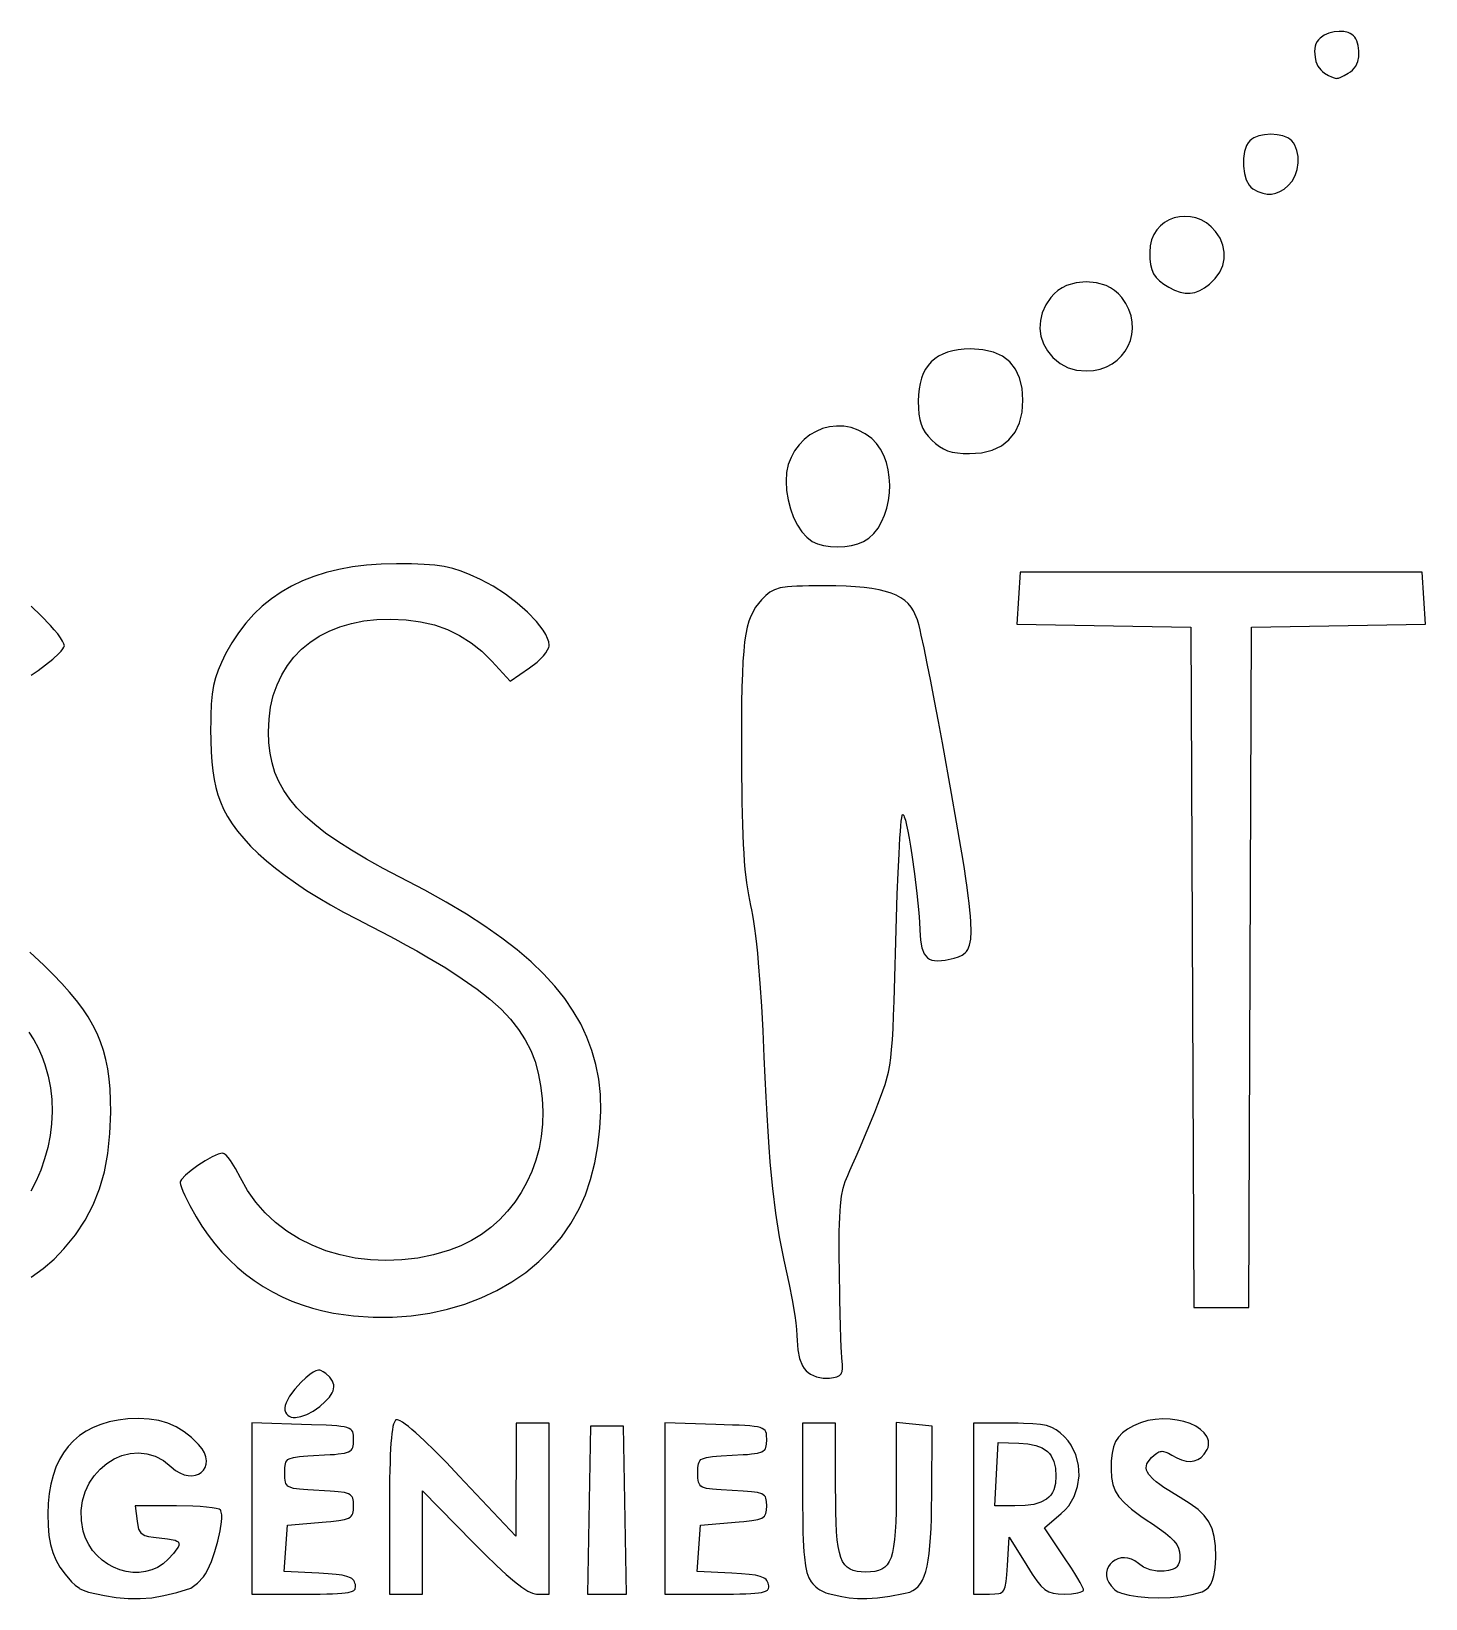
# Model space of a CAD drawing. Extents: x -6 to 160, y 42 to 89.
# Drawn here: x 40.39 to 82.92, y 41.67 to 89.46 of the extents above; entities that cross this region are included whole.
import ezdxf

# ---------------------------------------------------------------- set-up
doc = ezdxf.new("R2010")
doc.units = 0
doc.layers.get('0').update_dxf_attribs({"linetype": 'CONTINUOUS'})

msp = doc.modelspace()

# ---------------------------------------------------------------- linework, layer by layer
at = {"color": 7}
for points in [[(80.223, 88.0332), (80.2575, 88.04025), (80.33475, 88.069125), (80.43225, 88.117575), (80.55975, 88.18545), (80.628, 88.229025), (80.68875, 88.281075), (80.7855, 88.404525), (80.8485, 88.543125), (80.877, 88.6851), (80.8815, 88.874025), (80.86275, 89.037), (80.8215, 89.173725), (80.79225, 89.232075), (80.757, 89.283675), (80.71575, 89.328675), (80.66925, 89.367), (80.61675, 89.3988), (80.55825, 89.424225), (80.42775, 89.456325), (80.28075, 89.464275), (80.124, 89.44875), (79.96725, 89.4099), (79.82175, 89.347425), (79.69875, 89.261175), (79.6485, 89.20905), (79.6065, 89.150925), (79.57275, 89.086875), (79.5495, 89.0169), (79.53, 88.85955), (79.548, 88.679325), (79.5735, 88.542075), (79.62975, 88.40745), (79.71675, 88.28715), (79.77225, 88.236075), (79.8345, 88.193025), (79.956, 88.122525), (80.049, 88.072125), (80.124, 88.041675), (80.15775, 88.033875), (80.19, 88.031025)], [(78.34575, 84.52665), (78.4725, 84.5781), (78.6, 84.65625), (78.729, 84.7614), (78.846, 84.8985), (78.93525, 85.06605), (78.99525, 85.2537), (79.026, 85.451025), (79.026, 85.647675), (78.9945, 85.8333), (78.93075, 85.997475), (78.88725, 86.068275), (78.83475, 86.12985), (78.78075, 86.175525), (78.71625, 86.215125), (78.5625, 86.276025), (78.38475, 86.31255), (78.1965, 86.324775), (78.0075, 86.31255), (77.8305, 86.276025), (77.67675, 86.215125), (77.61225, 86.175525), (77.55825, 86.12985), (77.50425, 86.06445), (77.4585, 85.986075), (77.39325, 85.798125), (77.361, 85.582575), (77.3595, 85.355775), (77.38875, 85.13415), (77.448, 84.9342), (77.53575, 84.772275), (77.58975, 84.7107), (77.6505, 84.6648), (77.80425, 84.585075), (77.949, 84.531225), (78.08625, 84.5034), (78.2175, 84.501825)], [(75.88275, 81.5037), (76.02825, 81.558), (76.1745, 81.6411), (76.32225, 81.75315), (76.5015, 81.930375), (76.63725, 82.1202), (76.72875, 82.319475), (76.776, 82.525425), (76.77825, 82.734975), (76.7355, 82.94535), (76.64775, 83.153475), (76.5135, 83.3565), (76.37925, 83.503875), (76.2315, 83.62215), (76.07475, 83.7123), (75.91125, 83.775225), (75.74475, 83.811825), (75.57675, 83.823), (75.411, 83.80965), (75.25125, 83.772675), (75.09825, 83.712975), (74.9571, 83.631525), (74.829525, 83.529075), (74.718825, 83.406675), (74.627925, 83.265225), (74.5596, 83.10555), (74.516925, 82.92855), (74.502825, 82.7352), (74.50965, 82.527675), (74.52975, 82.3515), (74.565975, 82.201425), (74.621175, 82.0722), (74.698125, 81.95865), (74.79975, 81.855525), (74.9289, 81.757725), (75.0885, 81.659925), (75.2625, 81.572175), (75.42675, 81.512475), (75.5835, 81.481125), (75.735, 81.478125)], [(72.78885, 79.1217), (72.994425, 79.16415), (73.183725, 79.232025), (73.355625, 79.323), (73.509, 79.434675), (73.642725, 79.56465), (73.755675, 79.710675), (73.84665, 79.8702), (73.914525, 80.040975), (73.958175, 80.220675), (73.97655, 80.406825), (73.968375, 80.597175), (73.9326, 80.78925), (73.868025, 80.980725), (73.773525, 81.169275), (73.64805, 81.3525), (73.546875, 81.46425), (73.4322, 81.561075), (73.3059, 81.642975), (73.17, 81.710025), (72.876825, 81.799425), (72.5682, 81.8292), (72.259575, 81.799425), (71.9664, 81.710025), (71.830425, 81.642975), (71.7042, 81.561075), (71.58945, 81.46425), (71.48835, 81.3525), (71.334825, 81.122625), (71.227725, 80.885025), (71.1669, 80.643675), (71.152275, 80.40255), (71.183625, 80.165625), (71.260875, 79.9368), (71.383875, 79.72005), (71.5524, 79.51935), (71.772675, 79.33485), (72.010875, 79.20645), (72.27375, 79.131375), (72.5682, 79.107)], [(69.37635, 76.6143), (69.70005, 76.695525), (69.97875, 76.828725), (70.210725, 77.012175), (70.394175, 77.244075), (70.527375, 77.52285), (70.6086, 77.84655), (70.63605, 78.21345), (70.61085, 78.5787), (70.5354, 78.895875), (70.409925, 79.164825), (70.23465, 79.3854), (70.0098, 79.5573), (69.7356, 79.680375), (69.4122, 79.754325), (69.0399, 79.779075), (68.845575, 79.77285), (68.664, 79.754325), (68.495175, 79.7235), (68.33895, 79.68015), (68.1954, 79.624425), (68.064525, 79.55625), (67.94625, 79.47555), (67.8405, 79.3824), (67.747275, 79.27665), (67.666575, 79.1583), (67.5984, 79.027425), (67.542675, 78.883875), (67.4994, 78.727725), (67.4685, 78.558825), (67.449975, 78.37725), (67.443825, 78.182925), (67.448475, 77.97435), (67.46355, 77.791725), (67.4904, 77.63085), (67.53075, 77.4873), (67.58595, 77.35665), (67.657575, 77.2347), (67.7472, 77.117025), (67.85625, 76.9992), (67.972575, 76.891575), (68.089425, 76.8027), (68.2104, 76.73115), (68.33925, 76.67565), (68.479875, 76.634775), (68.63595, 76.60725), (68.81115, 76.591725), (69.009375, 76.58685)], [(65.199675, 73.7514), (65.4102, 73.781325), (65.604225, 73.8321), (65.772975, 73.90365), (65.93985, 74.013825), (66.087975, 74.153175), (66.21705, 74.318025), (66.3267, 74.504475), (66.416775, 74.708775), (66.486825, 74.9271), (66.536625, 75.155625), (66.565875, 75.390525), (66.5742, 75.627975), (66.561375, 75.8643), (66.5271, 76.0956), (66.471, 76.317975), (66.39285, 76.527825), (66.29235, 76.721175), (66.169125, 76.894275), (66.022875, 77.0433), (65.82135, 77.192475), (65.610675, 77.303925), (65.393925, 77.37915), (65.174025, 77.419725), (64.9542, 77.427075), (64.73745, 77.402775), (64.52685, 77.348325), (64.3254, 77.2653), (64.136175, 77.155125), (63.962325, 77.0193), (63.806775, 76.8594), (63.672675, 76.676925), (63.563025, 76.4733), (63.4809, 76.25025), (63.42945, 76.00905), (63.4116, 75.75135), (63.4275, 75.46155), (63.47325, 75.1752), (63.545925, 74.8992), (63.6426, 74.6403), (63.7602, 74.405325), (63.89595, 74.2011), (64.0467, 74.03445), (64.2096, 73.9116), (64.36995, 73.8384), (64.557975, 73.78575), (64.76475, 73.75365), (64.98165, 73.742175)], [(51.40725, 50.258167), (51.982575, 50.298443), (52.54305, 50.37765), (53.08635, 50.494867), (53.61045, 50.649217), (54.1131, 50.839793), (54.592275, 51.065618), (55.04565, 51.325868), (55.4712, 51.619492), (55.86675, 51.945743), (56.23005, 52.303575), (56.559075, 52.69215), (56.851575, 53.1105), (57.105375, 53.557718), (57.291375, 53.979743), (57.449625, 54.450293), (57.5781, 54.955568), (57.674625, 55.481543), (57.7371, 56.014425), (57.763575, 56.540175), (57.7518, 57.044925), (57.699825, 57.5148), (57.611325, 57.95475), (57.490725, 58.380825), (57.336675, 58.7943), (57.14775, 59.196675), (56.922675, 59.58915), (56.6601, 59.973225), (56.35875, 60.3501), (56.0172, 60.72135), (55.634175, 61.0881), (55.208325, 61.45185), (54.738375, 61.81395), (54.222975, 62.175675), (53.6607, 62.53845), (53.050275, 62.903625), (52.390425, 63.27255), (51.125025, 63.937275), (50.6184, 64.2177), (50.1582, 64.489575), (49.742775, 64.75485), (49.370325, 65.015325), (49.039275, 65.27295), (48.74775, 65.529525), (48.494175, 65.787), (48.276825, 66.047175), (48.093975, 66.312), (47.9439, 66.583275), (47.82495, 66.862875), (47.7354, 67.15275), (47.673525, 67.4547), (47.637675, 67.7706), (47.62605, 68.102325), (47.64285, 68.489775), (47.6925, 68.858025), (47.77425, 69.206325), (47.8872, 69.533775), (48.030375, 69.83955), (48.20295, 70.122975), (48.404025, 70.383075), (48.632775, 70.6191), (48.888225, 70.830225), (49.169625, 71.0157), (49.475925, 71.174625), (49.806375, 71.306175), (50.160075, 71.4096), (50.53605, 71.484075), (50.933475, 71.528775), (51.351525, 71.5428), (51.8214, 71.521575), (52.266075, 71.460975), (52.686225, 71.360925), (53.0823, 71.22105), (53.4549, 71.0412), (53.804475, 70.821225), (54.131625, 70.56075), (54.436875, 70.2597), (54.99855, 69.6465), (55.591725, 70.05045), (55.822125, 70.230075), (56.010975, 70.420425), (56.083725, 70.512525), (56.13885, 70.59885), (56.173725, 70.676475), (56.182875, 70.7112), (56.1861, 70.742625), (56.174325, 70.842675), (56.139375, 70.953), (56.082825, 71.07225), (56.006175, 71.19885), (55.7988, 71.468175), (55.529925, 71.748975), (55.212, 72.0294), (54.857475, 72.29745), (54.4788, 72.5412), (54.08865, 72.748725), (53.781, 72.88905), (53.5071, 72.999375), (53.248425, 73.083225), (52.986225, 73.14405), (52.701975, 73.1853), (52.37715, 73.2105), (51.993075, 73.223025), (51.773025, 73.225725), (51.531225, 73.226475), (51.063225, 73.215975), (50.6148, 73.184325), (50.1858, 73.131375), (49.77615, 73.057125), (49.3857, 72.9615), (49.0143, 72.844425), (48.661875, 72.705825), (48.328125, 72.545625), (48.013125, 72.36375), (47.7165, 72.160125), (47.438325, 71.934675), (47.178375, 71.687325), (46.9365, 71.418075), (46.71255, 71.1267), (46.506375, 70.813275), (46.317975, 70.47765), (46.18995, 70.218975), (46.08795, 69.981375), (46.009125, 69.7503), (45.950625, 69.511275), (45.909525, 69.249825), (45.88305, 68.951475), (45.868425, 68.601825), (45.8646, 68.403225), (45.86265, 68.186325), (45.865125, 67.82835), (45.876825, 67.497975), (45.8982, 67.192875), (45.9294, 66.910875), (45.970875, 66.64965), (46.022775, 66.40695), (46.08555, 66.1806), (46.159425, 65.968275), (46.2567, 65.7453), (46.376775, 65.52135), (46.51935, 65.296725), (46.684275, 65.0715), (46.8714, 64.8459), (47.0805, 64.62), (47.31135, 64.3941), (47.563725, 64.168275), (47.83755, 63.94275), (48.13245, 63.7176), (48.44835, 63.493125), (48.7851, 63.269475), (49.142325, 63.046725), (49.51995, 62.8251), (49.91775, 62.60475), (50.335575, 62.3859), (50.7354, 62.18055), (51.116325, 61.9818), (51.4788, 61.78905), (51.823425, 61.602), (52.150425, 61.4202), (52.4604, 61.243125), (53.03085, 60.9018), (53.538375, 60.574425), (53.98635, 60.257775), (54.37845, 59.948175), (54.718125, 59.6424), (55.00905, 59.336925), (55.2546, 59.0283), (55.45845, 58.71315), (55.624125, 58.388025), (55.755075, 58.0494), (55.854975, 57.693975), (55.9272, 57.318225), (55.9755, 56.918775), (55.99575, 56.526075), (55.985625, 56.140343), (55.9458, 55.763018), (55.877325, 55.395592), (55.781025, 55.039567), (55.657875, 54.696375), (55.508775, 54.367575), (55.334625, 54.0546), (55.13625, 53.758943), (54.9147, 53.482042), (54.6708, 53.225468), (54.40545, 52.990725), (54.11955, 52.779142), (53.814075, 52.592318), (53.48985, 52.43175), (53.14785, 52.29885), (52.66305, 52.156793), (52.17645, 52.056668), (51.6909, 51.997343), (51.209325, 51.977992), (50.7345, 51.997568), (50.26935, 52.055167), (49.816725, 52.149592), (49.3794, 52.280093), (48.960225, 52.44555), (48.562125, 52.645043), (48.18795, 52.877542), (47.840475, 53.142067), (47.522625, 53.43765), (47.237175, 53.763292), (46.98705, 54.118043), (46.7751, 54.500842), (46.620525, 54.791542), (46.467675, 55.029592), (46.3974, 55.121167), (46.3341, 55.190475), (46.280025, 55.2342), (46.25715, 55.2456), (46.246875, 55.248517), (46.237425, 55.249493), (46.173, 55.241692), (46.094625, 55.219493), (45.905925, 55.138492), (45.69135, 55.020367), (45.471, 54.87885), (45.264825, 54.727717), (45.092925, 54.580568), (44.975325, 54.451343), (44.94315, 54.3978), (44.934825, 54.374475), (44.932125, 54.353768), (44.942325, 54.297), (44.971125, 54.210592), (45.01635, 54.098843), (45.076125, 53.966025), (45.231075, 53.654167), (45.420075, 53.309475), (45.5949, 53.02335), (45.784275, 52.748992), (45.9876, 52.486725), (46.2042, 52.23705), (46.433475, 52.000417), (46.67475, 51.777217), (46.9275, 51.567825), (47.19105, 51.372817), (47.464725, 51.192525), (47.748, 51.027442), (48.0402, 50.877975), (48.34065, 50.744543), (48.648825, 50.627617), (48.963975, 50.527642), (49.28565, 50.444992), (49.6131, 50.380117), (50.2203, 50.298068), (50.8191, 50.257725)], [(77.5215, 50.545268), (77.6085, 71.29455), (82.9185, 71.387025), (82.8165, 72.974475), (70.551975, 72.974475), (70.449975, 71.387025), (75.7605, 71.29455), (75.84675, 50.545268)], [(64.863225, 48.412651), (64.963125, 48.438011), (65.003325, 48.454433), (65.03745, 48.474003), (65.065875, 48.497177), (65.088825, 48.524482), (65.10675, 48.556354), (65.120025, 48.59333), (65.133675, 48.68446), (65.13255, 48.801739), (65.1135, 49.012195), (65.101425, 49.200966), (65.095275, 49.323749), (65.0832, 49.619168), (65.071575, 49.971367), (65.0607, 50.369017), (65.051025, 50.800793), (65.036625, 51.721267), (65.033475, 52.046917), (65.032275, 52.345193), (65.033025, 52.61775), (65.035875, 52.866293), (65.04105, 53.092343), (65.048625, 53.297767), (65.058825, 53.484068), (65.071725, 53.652968), (65.1063, 53.945175), (65.15355, 54.187868), (65.21475, 54.394125), (65.29095, 54.577492), (65.35845, 54.722993), (65.442975, 54.911842), (65.541, 55.136018), (65.649225, 55.387575), (65.8827, 55.941293), (66.11625, 56.509575), (66.2121, 56.74695), (66.2961, 56.960475), (66.43245, 57.346125), (66.5328, 57.726675), (66.571875, 57.9339), (66.6048, 58.162425), (66.632475, 58.419825), (66.6558, 58.7136), (66.675825, 59.051325), (66.69345, 59.4405), (66.709575, 59.888625), (66.78015, 62.42955), (66.804675, 63.14955), (66.83115, 63.80625), (66.85875, 64.3836), (66.886575, 64.8654), (66.9003, 65.065575), (66.9138, 65.235825), (66.926925, 65.374125), (66.9396, 65.4786), (66.951675, 65.54715), (66.96315, 65.577825), (66.968925, 65.581575), (66.975, 65.581875), (66.988125, 65.572125), (67.002375, 65.549325), (67.01775, 65.514), (67.0512, 65.408475), (67.0878, 65.260725), (67.1268, 65.07585), (67.1673, 64.85895), (67.2087, 64.615125), (67.250025, 64.34955), (67.3299, 63.77355), (67.4007, 63.1719), (67.45635, 62.58555), (67.4766, 62.3109), (67.4907, 62.05545), (67.513875, 61.751625), (67.556925, 61.512825), (67.6254, 61.334775), (67.670775, 61.267125), (67.724625, 61.212975), (67.787475, 61.1718), (67.860075, 61.143), (67.943025, 61.12605), (68.03715, 61.12035), (68.2614, 61.140675), (68.538075, 61.1994), (68.67, 61.2384), (68.7834, 61.29), (68.87775, 61.362), (68.917725, 61.408125), (68.95275, 61.462425), (69.007875, 61.59915), (69.042675, 61.78005), (69.056775, 62.01315), (69.0498, 62.3064), (69.038175, 62.478), (69.02115, 62.6676), (68.99865, 62.876175), (68.970525, 63.104775), (68.93685, 63.3543), (68.897475, 63.625725), (68.8524, 63.920175), (68.80155, 64.23855), (68.744925, 64.5819), (68.6139, 65.347275), (68.458875, 66.22425), (68.18055, 67.766325), (68.060325, 68.41905), (67.941075, 69.0501), (67.825875, 69.64425), (67.717875, 70.185975), (67.620075, 70.6599), (67.535775, 71.050575), (67.499625, 71.20995), (67.467975, 71.3427), (67.441275, 71.44695), (67.419825, 71.520825), (67.3035, 71.79), (67.227225, 71.907), (67.1373, 72.012675), (67.032675, 72.10755), (66.91215, 72.192), (66.7746, 72.266475), (66.6189, 72.33135), (66.444, 72.387), (66.248625, 72.43395), (66.0318, 72.472575), (65.792325, 72.503175), (65.529, 72.526275), (65.24085, 72.542325), (64.926525, 72.551625), (64.585125, 72.554625), (64.1109, 72.552525), (63.913275, 72.549225), (63.738975, 72.543675), (63.5859, 72.5355), (63.45165, 72.524175), (63.2313, 72.49005), (63.06015, 72.4374), (62.9205, 72.362325), (62.7948, 72.26085), (62.665275, 72.12915), (62.4804, 71.900175), (62.33565, 71.634375), (62.276925, 71.47605), (62.22645, 71.2947), (62.1837, 71.0856), (62.148225, 70.844175), (62.119275, 70.565775), (62.096325, 70.245825), (62.07885, 69.8796), (62.066175, 69.4626), (62.05785, 68.990175), (62.053275, 68.457675), (62.05215, 67.536225), (62.055225, 66.757275), (62.059125, 66.348), (62.064675, 65.9649), (62.0721, 65.606775), (62.0814, 65.272425), (62.09265, 64.960575), (62.105925, 64.66995), (62.121375, 64.399425), (62.138925, 64.1478), (62.1588, 63.91365), (62.205675, 63.49335), (62.262525, 63.128775), (62.32995, 62.810025), (62.360625, 62.671125), (62.391075, 62.507475), (62.42115, 62.32005), (62.450775, 62.1099), (62.4798, 61.878075), (62.5083, 61.625475), (62.53605, 61.3533), (62.562975, 61.062525), (62.61405, 60.429225), (62.66085, 59.733825), (62.70255, 58.984575), (62.73855, 58.189725), (62.765175, 57.55755), (62.79255, 56.9706), (62.8212, 56.4249), (62.851425, 55.916325), (62.88375, 55.440892), (62.91855, 54.994642), (62.956425, 54.573442), (62.997675, 54.173392), (63.092175, 53.420392), (63.20565, 52.703392), (63.341625, 51.990293), (63.5037, 51.248843), (63.5985, 50.785792), (63.67605, 50.3091), (63.7059, 50.083042), (63.728475, 49.874625), (63.742725, 49.690868), (63.747675, 49.538775), (63.76815, 49.258267), (63.825, 48.995693), (63.91155, 48.773998), (63.96375, 48.685581), (64.020825, 48.615978), (64.084875, 48.561905), (64.161825, 48.513531), (64.343025, 48.437633), (64.541625, 48.395404), (64.734825, 48.393985)], [(48.61095, 47.219707), (48.791925, 47.285032), (48.987525, 47.38965), (49.1922, 47.533208), (49.3599, 47.677208), (49.485825, 47.813108), (49.5702, 47.94225), (49.596825, 48.004726), (49.613175, 48.06601), (49.61925, 48.126308), (49.61505, 48.185703), (49.600725, 48.244503), (49.576125, 48.302777), (49.496625, 48.41843), (49.3767, 48.534153), (49.2993, 48.59071), (49.2261, 48.624836), (49.18965, 48.633007), (49.15245, 48.634952), (49.114125, 48.630604), (49.074, 48.619583), (48.9861, 48.577126), (48.88425, 48.505955), (48.76395, 48.40448), (48.6207, 48.271282), (48.42735, 48.062027), (48.269025, 47.844833), (48.162, 47.645482), (48.1329, 47.5605), (48.1227, 47.489625), (48.128625, 47.417408), (48.146025, 47.355308), (48.174075, 47.303333), (48.2121, 47.261407), (48.2595, 47.229525), (48.315375, 47.207633), (48.3792, 47.195775), (48.450225, 47.193832)], [(44.06475, 41.698657), (44.43375, 41.762475), (44.82915, 41.859608), (45.255, 41.988833), (45.46545, 42.13695), (45.6471, 42.336757), (45.708375, 42.4293), (45.76935, 42.540233), (45.88725, 42.805208), (45.99465, 43.108283), (46.0857, 43.425832), (46.15425, 43.734307), (46.19445, 44.010083), (46.20195, 44.128433), (46.20015, 44.229675), (46.188225, 44.311132), (46.17825, 44.343382), (46.163025, 44.37285), (46.150875, 44.3826), (46.123875, 44.3952), (46.0353, 44.41905), (45.905325, 44.440658), (45.739275, 44.45955), (45.542775, 44.47515), (45.3213, 44.486925), (44.825325, 44.49699), (43.56405, 44.49699), (43.617225, 44.034975), (43.6374, 43.899532), (43.6665, 43.791758), (43.7094, 43.707982), (43.7376, 43.673857), (43.770975, 43.644458), (43.856025, 43.597583), (43.96935, 43.563833), (44.1159, 43.539383), (44.54205, 43.496932), (44.7198, 43.467382), (44.78535, 43.448707), (44.83575, 43.426657), (44.855325, 43.414133), (44.871225, 43.400483), (44.88345, 43.385625), (44.89215, 43.3695), (44.897175, 43.352025), (44.8986, 43.33305), (44.896575, 43.312582), (44.8911, 43.290525), (44.869725, 43.241258), (44.834775, 43.18449), (44.725425, 43.045958), (44.56515, 42.869707), (44.412375, 42.731333), (44.2449, 42.623025), (44.065575, 42.543833), (43.8774, 42.492825), (43.68315, 42.468983), (43.485825, 42.47145), (43.288275, 42.499133), (43.09335, 42.551182), (42.90405, 42.62655), (42.723225, 42.724357), (42.5538, 42.8436), (42.398625, 42.98325), (42.260625, 43.142475), (42.14265, 43.320233), (42.0477, 43.515608), (41.97855, 43.727558), (41.9232, 44.049075), (41.917875, 44.358982), (41.9583, 44.654032), (42.04005, 44.931083), (42.15885, 45.186982), (42.3102, 45.418433), (42.4899, 45.62235), (42.693525, 45.795457), (42.916725, 45.93465), (43.155075, 46.03665), (43.4043, 46.098382), (43.659975, 46.116532), (43.917825, 46.087958), (44.173425, 46.009425), (44.42235, 45.877875), (44.6604, 45.690008), (44.79135, 45.582307), (44.922, 45.502875), (45.050175, 45.449933), (45.1737, 45.421807), (45.2904, 45.416632), (45.3981, 45.432675), (45.49455, 45.468083), (45.57765, 45.521175), (45.64515, 45.590182), (45.6948, 45.673282), (45.724575, 45.768675), (45.73215, 45.874657), (45.715425, 45.989407), (45.672075, 46.111132), (45.600075, 46.2381), (45.497175, 46.368533), (45.282525, 46.582133), (45.055275, 46.7613), (44.813775, 46.906883), (44.556375, 47.019233), (44.28135, 47.099175), (43.9869, 47.14719), (43.671525, 47.163983), (43.333425, 47.150033), (43.0437, 47.115082), (42.771675, 47.059883), (42.517425, 46.984575), (42.281175, 46.889325), (42.063075, 46.774282), (41.8632, 46.63965), (41.6817, 46.485532), (41.518725, 46.3122), (41.374425, 46.119675), (41.248875, 45.908183), (41.1423, 45.677925), (41.054775, 45.429082), (40.98645, 45.161707), (40.937475, 44.876108), (40.908, 44.572275), (40.898175, 44.250525), (40.9059, 43.900433), (40.9311, 43.594057), (40.97685, 43.322707), (41.046225, 43.077757), (41.14215, 42.850432), (41.26785, 42.631957), (41.42625, 42.413632), (41.6205, 42.186833), (41.733225, 42.078907), (41.8578, 41.988833), (41.877225, 41.973458), (41.90355, 41.957558), (41.97675, 41.924557), (42.13485, 41.865232), (42.62145, 41.763908), (42.983325, 41.707957), (43.351725, 41.6736), (43.70985, 41.669258)], [(48.723075, 41.809058), (49.205625, 41.81085), (49.4058, 41.813632), (49.5807, 41.817982), (49.731825, 41.824207), (49.860825, 41.832608), (49.9692, 41.843558), (50.058525, 41.857282), (50.186325, 41.894258), (50.22795, 41.918183), (50.24385, 41.931533), (50.25675, 41.946008), (50.266875, 41.96154), (50.274375, 41.978108), (50.282325, 42.014783), (50.282175, 42.056325), (50.2755, 42.103057), (50.264925, 42.145432), (50.24955, 42.183975), (50.22885, 42.219082), (50.202, 42.250808), (50.1684, 42.27945), (50.12745, 42.305183), (50.020425, 42.348675), (49.87575, 42.38295), (49.688025, 42.4098), (49.45185, 42.43065), (49.1619, 42.447383), (48.10425, 42.497557), (48.206625, 43.909125), (49.38105, 44.007307), (49.528125, 44.021107), (49.7691, 44.04975), (49.947075, 44.083582), (50.0715, 44.127457), (50.116575, 44.1546), (50.151825, 44.185958), (50.17845, 44.222257), (50.197575, 44.26395), (50.21805, 44.3661), (50.222775, 44.497057), (50.218425, 44.629508), (50.19855, 44.731657), (50.179575, 44.772832), (50.1528, 44.808082), (50.11695, 44.838158), (50.07075, 44.863507), (49.94205, 44.902425), (49.756425, 44.929583), (49.638975, 44.940225), (49.503375, 44.9496), (48.830025, 44.984633), (48.690975, 44.993857), (48.571425, 45.004283), (48.38505, 45.0321), (48.25905, 45.074182), (48.215025, 45.102382), (48.18165, 45.136425), (48.157425, 45.177008), (48.140925, 45.225), (48.12525, 45.345908), (48.122625, 45.505133), (48.12525, 45.664433), (48.141075, 45.785258), (48.157575, 45.833175), (48.1818, 45.873825), (48.215175, 45.907882), (48.259275, 45.936082), (48.38535, 45.978082), (48.571725, 46.0059), (48.6912, 46.016407), (48.83025, 46.02555), (49.503375, 46.060665), (49.638975, 46.070032), (49.756425, 46.080607), (49.94205, 46.107757), (50.07075, 46.146757), (50.11695, 46.172108), (50.1528, 46.202107), (50.179575, 46.237425), (50.19855, 46.278532), (50.218425, 46.380682), (50.222775, 46.513208), (50.218875, 46.650307), (50.2107, 46.706175), (50.195475, 46.754483), (50.171025, 46.795808), (50.135175, 46.830908), (50.08575, 46.860383), (50.0205, 46.884907), (49.937325, 46.905075), (49.833975, 46.921658), (49.70835, 46.935232), (49.558125, 46.946557), (49.381275, 46.95615), (48.9387, 46.972965), (47.11455, 47.029733), (47.114625, 41.809058)], [(52.3239, 44.955757), (53.86695, 43.38225), (54.06165, 43.18515), (54.245475, 43.002083), (54.5814, 42.6771), (54.876525, 42.405983), (55.132425, 42.187283), (55.350975, 42.019582), (55.53375, 41.901533), (55.68255, 41.831783), (55.744725, 41.814525), (55.799025, 41.808825), (56.188125, 41.808825), (56.188125, 47.017133), (55.180125, 47.017133), (55.168125, 43.572907), (53.4408, 45.4083), (53.05125, 45.816533), (52.69905, 46.17375), (52.386825, 46.477807), (52.2465, 46.609133), (52.11705, 46.72635), (51.998925, 46.829107), (51.892425, 46.917158), (51.797775, 46.990207), (51.71535, 47.047958), (51.64545, 47.090182), (51.588375, 47.116507), (51.564825, 47.123632), (51.5445, 47.1267), (51.527625, 47.125658), (51.514125, 47.120475), (51.5013, 47.110282), (51.48885, 47.095732), (51.46545, 47.053582), (51.44385, 46.993583), (51.42405, 46.91535), (51.405975, 46.818533), (51.389625, 46.702582), (51.375, 46.567208), (51.362025, 46.411882), (51.3507, 46.236308), (51.341025, 46.039957), (51.33285, 45.82245), (51.326325, 45.58335), (51.321225, 45.322275), (51.317625, 45.03885), (51.314775, 44.403075), (51.315825, 41.808825), (52.3239, 41.808825)], [(58.548225, 41.808825), (58.4553, 46.933132), (57.447225, 46.933132), (57.3546, 41.808825)], [(61.323825, 41.809058), (61.806375, 41.81085), (62.00655, 41.813632), (62.18145, 41.8179), (62.332575, 41.824207), (62.461575, 41.832608), (62.56995, 41.843558), (62.659275, 41.857282), (62.787075, 41.894258), (62.8287, 41.918107), (62.8446, 41.931533), (62.8575, 41.946008), (62.867625, 41.961458), (62.875125, 41.978108), (62.883075, 42.014783), (62.882925, 42.056325), (62.87625, 42.103057), (62.865675, 42.145432), (62.850375, 42.183975), (62.8296, 42.219082), (62.80275, 42.250808), (62.76915, 42.27945), (62.7282, 42.305107), (62.62125, 42.348675), (62.476575, 42.38295), (62.288775, 42.409733), (62.0526, 42.43065), (61.76265, 42.447308), (60.705, 42.497557), (60.807375, 43.909125), (61.9818, 44.007307), (62.128875, 44.021107), (62.36985, 44.04975), (62.547825, 44.083582), (62.67225, 44.127457), (62.7174, 44.154533), (62.75265, 44.185958), (62.7792, 44.222257), (62.798325, 44.26395), (62.8188, 44.366033), (62.823525, 44.497057), (62.819175, 44.629508), (62.7993, 44.731657), (62.780325, 44.772832), (62.75355, 44.808082), (62.7177, 44.838158), (62.6715, 44.863425), (62.5428, 44.902425), (62.357175, 44.929583), (62.239725, 44.940225), (62.104125, 44.9496), (61.43085, 44.984633), (61.291725, 44.993857), (61.17225, 45.004283), (60.9858, 45.0321), (60.8598, 45.0741), (60.815775, 45.102382), (60.7824, 45.136425), (60.758175, 45.177008), (60.74175, 45.224933), (60.726, 45.345833), (60.723375, 45.505133), (60.726, 45.66435), (60.741825, 45.785258), (60.758325, 45.833175), (60.78255, 45.873825), (60.816, 45.9078), (60.860025, 45.936082), (60.9861, 45.978082), (61.172475, 46.0059), (61.29195, 46.016325), (61.431, 46.02555), (62.104125, 46.060583), (62.239725, 46.070032), (62.357175, 46.080607), (62.5428, 46.107757), (62.6715, 46.146675), (62.7177, 46.172033), (62.75355, 46.202107), (62.780325, 46.237425), (62.7993, 46.278532), (62.819175, 46.380682), (62.823525, 46.513208), (62.819625, 46.650307), (62.81145, 46.706175), (62.796225, 46.754483), (62.771775, 46.795808), (62.735925, 46.830908), (62.6865, 46.860383), (62.62125, 46.884833), (62.538075, 46.905075), (62.434725, 46.921658), (62.3091, 46.935232), (62.158875, 46.946483), (61.982025, 46.956083), (61.7763, 46.964708), (61.269375, 46.981507), (59.7153, 47.029733), (59.71545, 41.809058)], [(66.200775, 41.693858), (66.57315, 41.745675), (66.993075, 41.827283), (67.186125, 41.870933), (67.278675, 41.913), (67.3629, 41.969183), (67.43895, 42.040582), (67.50735, 42.128183), (67.5684, 42.233033), (67.6224, 42.356025), (67.669725, 42.498308), (67.71075, 42.660825), (67.745775, 42.844583), (67.77525, 43.0506), (67.799475, 43.27995), (67.81875, 43.533615), (67.833525, 43.812525), (67.844025, 44.117708), (67.8507, 44.450257), (67.85385, 44.811158), (67.863825, 46.933208), (66.771675, 47.03835), (66.771675, 45.084525), (66.77025, 44.679608), (66.765225, 44.318107), (66.755775, 43.9977), (66.741075, 43.715925), (66.720375, 43.47045), (66.6927, 43.258808), (66.657225, 43.078733), (66.613125, 42.927757), (66.5595, 42.803475), (66.4956, 42.7035), (66.420525, 42.625507), (66.333375, 42.567008), (66.2334, 42.52575), (66.1197, 42.4992), (65.991375, 42.484958), (65.847675, 42.480832), (65.70405, 42.484958), (65.5758, 42.499133), (65.462175, 42.525683), (65.3622, 42.566933), (65.27505, 42.6252), (65.199975, 42.702975), (65.136075, 42.802658), (65.08245, 42.926482), (65.038275, 43.076932), (65.0028, 43.256332), (64.97505, 43.467075), (64.954275, 43.711507), (64.939575, 43.992083), (64.930125, 44.311058), (64.9251, 44.6709), (64.9236, 45.073882), (64.9236, 47.017057), (63.9156, 47.017057), (63.916275, 44.472383), (63.918375, 44.184825), (63.922125, 43.922332), (63.9276, 43.683458), (63.93495, 43.467075), (63.944325, 43.2717), (63.9558, 43.096058), (63.969525, 42.938783), (64.004325, 42.673958), (64.04985, 42.466732), (64.107075, 42.306382), (64.1769, 42.182558), (64.226325, 42.119932), (64.27515, 42.068925), (64.323975, 42.02505), (64.38, 41.9814), (64.43955, 41.941282), (64.501425, 41.905507), (64.564575, 41.874675), (64.62795, 41.849258), (64.69095, 41.829675), (65.11035, 41.734425), (65.34045, 41.698358), (65.592075, 41.675182), (65.8755, 41.671508)], [(69.77775, 41.811757), (69.8991, 41.826683), (69.947625, 41.84145), (69.98895, 41.862682), (70.023825, 41.891475), (70.052925, 41.928908), (70.077, 41.976233), (70.0968, 42.034508), (70.126275, 42.18855), (70.147125, 42.400215), (70.165125, 42.6786), (70.2159, 43.548383), (70.755, 42.6786), (70.920975, 42.41655), (71.061525, 42.212632), (71.1858, 42.059557), (71.303175, 41.950275), (71.422875, 41.877682), (71.554275, 41.8347), (71.706525, 41.814082), (71.889075, 41.808825), (72.120075, 41.818957), (72.3093, 41.846407), (72.38205, 41.865383), (72.4371, 41.887208), (72.4572, 41.898983), (72.4719, 41.911208), (72.480975, 41.923958), (72.4833, 41.930408), (72.4833, 41.944725), (72.480975, 41.954633), (72.4719, 41.980807), (72.437025, 42.056557), (72.381975, 42.160125), (72.309075, 42.287325), (72.220875, 42.434025), (72.119775, 42.596115), (71.888475, 42.949582), (71.2929, 43.833908), (71.804475, 44.264325), (71.9253, 44.37855), (72.0312, 44.50425), (72.1977, 44.783932), (72.30345, 45.090983), (72.348075, 45.413025), (72.3309, 45.737857), (72.251475, 46.052925), (72.109275, 46.346032), (72.0144, 46.480432), (71.9037, 46.6047), (71.774175, 46.725758), (71.6478, 46.820925), (71.512875, 46.893307), (71.358, 46.945808), (71.171625, 46.981507), (70.942125, 47.003257), (70.65795, 47.014125), (70.49175, 47.016382), (69.1239, 47.017057), (69.123825, 41.808825), (69.61905, 41.808825)], [(75.12825, 41.701583), (75.46725, 41.735565), (75.7935, 41.793982), (76.1055, 41.876108), (76.20675, 41.934908), (76.29225, 42.013357), (76.3635, 42.112358), (76.41975, 42.232725), (76.46325, 42.375375), (76.49325, 42.541133), (76.5105, 42.730875), (76.5165, 42.94545), (76.50675, 43.278382), (76.47225, 43.560983), (76.4085, 43.803007), (76.3095, 44.0145), (76.16775, 44.20515), (75.9795, 44.384925), (75.73725, 44.563657), (75.43575, 44.751225), (75.249, 44.862308), (75.0825, 44.965508), (74.935275, 45.061658), (74.806875, 45.151358), (74.69685, 45.235357), (74.604675, 45.314183), (74.472, 45.459375), (74.430525, 45.5271), (74.405025, 45.592425), (74.394975, 45.656033), (74.39985, 45.718582), (74.419275, 45.780833), (74.45265, 45.843382), (74.559525, 45.97215), (74.6415, 46.04925), (74.715225, 46.106183), (74.783925, 46.143383), (74.81745, 46.154708), (74.851125, 46.161232), (74.885175, 46.163025), (74.9202, 46.160182), (74.994525, 46.140608), (75.07725, 46.102958), (75.1725, 46.04775), (75.32925, 45.9597), (75.47625, 45.897683), (75.6135, 45.8616), (75.741, 45.851557), (75.85875, 45.867533), (75.969, 45.909607), (76.0695, 45.977632), (76.1625, 46.07175), (76.25475, 46.213358), (76.28175, 46.282882), (76.29675, 46.351282), (76.3005, 46.418332), (76.29375, 46.483725), (76.27575, 46.547483), (76.24875, 46.609207), (76.16625, 46.725758), (76.05075, 46.831875), (75.906, 46.925708), (75.73725, 47.005657), (75.54825, 47.070008), (75.34275, 47.11695), (75.12525, 47.14485), (74.90025, 47.15205), (74.671875, 47.136832), (74.44425, 47.09745), (74.22165, 47.032125), (74.00835, 46.93935), (73.82385, 46.833525), (73.673475, 46.722008), (73.55445, 46.598858), (73.4637, 46.458375), (73.398225, 46.294807), (73.355175, 46.102283), (73.33155, 45.875025), (73.324275, 45.607433), (73.335825, 45.365775), (73.37505, 45.1524), (73.449, 44.958083), (73.56465, 44.773432), (73.728975, 44.589382), (73.9491, 44.396633), (74.23185, 44.186025), (74.39895, 44.071132), (74.58435, 43.948358), (74.802975, 43.800683), (74.9838, 43.666807), (75.12975, 43.543725), (75.243, 43.4283), (75.32625, 43.317608), (75.3825, 43.208407), (75.414, 43.097707), (75.4245, 42.982507), (75.41925, 42.868125), (75.4035, 42.773933), (75.37425, 42.6978), (75.35325, 42.66585), (75.32925, 42.637507), (75.3, 42.6126), (75.26625, 42.590775), (75.183, 42.55545), (75.07725, 42.529358), (74.9475, 42.510233), (74.73195, 42.50925), (74.516025, 42.550883), (74.31795, 42.629708), (74.155725, 42.740625), (74.0523, 42.8196), (73.9461, 42.874432), (73.839075, 42.906757), (73.7334, 42.918307), (73.631175, 42.9108), (73.53435, 42.885975), (73.445175, 42.845475), (73.3656, 42.790957), (73.2978, 42.724283), (73.2438, 42.647107), (73.205625, 42.561082), (73.185525, 42.467925), (73.185375, 42.369458), (73.20735, 42.267232), (73.25355, 42.163058), (73.326075, 42.05865), (73.42665, 41.9508), (73.47795, 41.909325), (73.53285, 41.876108), (73.586775, 41.853307), (73.646775, 41.836875), (73.87485, 41.7789), (74.144325, 41.733832), (74.45145, 41.703675), (74.784825, 41.69175)], [(69.77925, 44.495933), (69.88005, 46.429057), (70.50705, 46.409183), (70.78965, 46.387433), (71.02815, 46.339575), (71.224575, 46.263757), (71.380875, 46.1583), (71.444625, 46.09395), (71.499, 46.021507), (71.580975, 45.851557), (71.62875, 45.646725), (71.6442, 45.405383), (71.627475, 45.177383), (71.575725, 44.9856), (71.535825, 44.902808), (71.48625, 44.828407), (71.4267, 44.762183), (71.356725, 44.703907), (71.184525, 44.610157), (70.967175, 44.545507), (70.70205, 44.508075), (70.38675, 44.495933)]]:
    msp.add_lwpolyline(points, close=True, dxfattribs=at)
for points in [[(40.385475, 69.833025), (40.601175, 69.975375), (40.8288, 70.1439), (41.04555, 70.3209), (41.22855, 70.4886), (41.300325, 70.56345), (41.355075, 70.629375), (41.390025, 70.684125), (41.399175, 70.70655), (41.402325, 70.72545), (41.398725, 70.754625), (41.388225, 70.789125), (41.347875, 70.872375), (41.283675, 70.972725), (41.1984, 71.0874), (41.094675, 71.213925), (40.97505, 71.349525), (40.698825, 71.6379), (40.390575, 71.931525)], [(40.3908, 51.468818), (40.75455, 51.734243), (41.087925, 52.022325), (41.38785, 52.3323), (41.73855, 52.765793), (42.0354, 53.211067), (42.280725, 53.674943), (42.4767, 54.164167), (42.625725, 54.685493), (42.73005, 55.245517), (42.79185, 55.851143), (42.81345, 56.50905), (42.8094, 56.866725), (42.793875, 57.2031), (42.76575, 57.52065), (42.723975, 57.82155), (42.667575, 58.108275), (42.59535, 58.383075), (42.506325, 58.64835), (42.39945, 58.906275), (42.2736, 59.15925), (42.1278, 59.409675), (41.960925, 59.6598), (41.772, 59.911875), (41.559825, 60.168375), (41.3235, 60.431625), (41.061825, 60.7038), (40.773825, 60.9873), (40.3476, 61.380225)], [(40.3179, 58.9485), (40.4688, 58.7118), (40.5996, 58.4685), (40.7121, 58.217025), (40.80825, 57.955725), (40.906875, 57.60735), (40.975275, 57.250125), (41.01435, 56.8869), (41.025, 56.5203), (41.00805, 56.153243), (40.9644, 55.788517), (40.894875, 55.428818), (40.8003, 55.076993), (40.6815, 54.735817), (40.53945, 54.407992), (40.374975, 54.096443)]]:
    msp.add_lwpolyline(points, dxfattribs=at)

doc.saveas('drawing.dxf')
